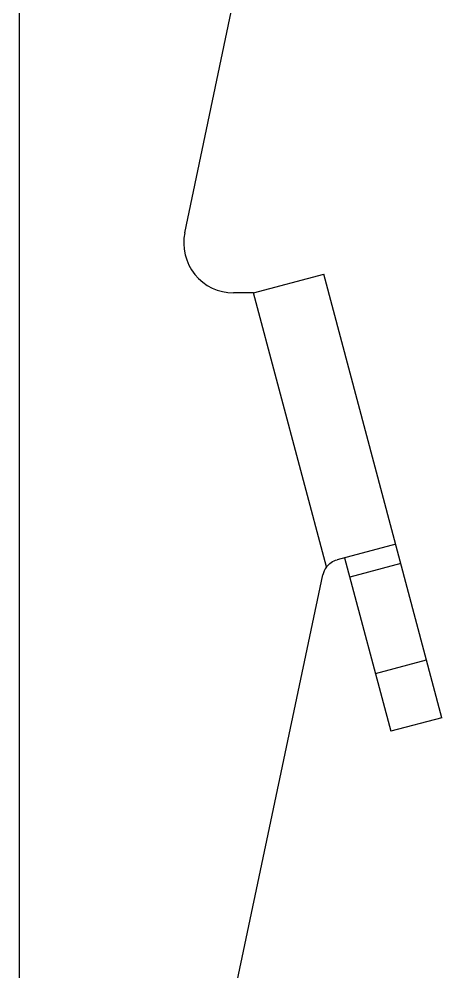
# Model space of a CAD drawing. Header units: millimetres. Extents: x -481 to 1861, y 1168 to 1418.
# Drawn here: x 1839.69 to 1860.88, y 1216.7 to 1264.45 of the extents above; entities that cross this region are included whole.
import ezdxf

# ---------------------------------------------------------------- set-up
doc = ezdxf.new("R2010")
doc.units = ezdxf.units.MM

msp = doc.modelspace()

# ---------------------------------------------------------------- linework, layer by layer
at = {"color": 7, "linetype": 'Continuous', "lineweight": 25}
for p, q in [((1839.688, 1413.204), (1839.688, 1173.204)), ((1847.992, 1253.748), (1854.911, 1286.602)), ((1851.438, 1250.733), (1854.965, 1251.671)), ((1860.88, 1229.445), (1854.965, 1251.671)), ((1851.438, 1250.733), (1850.438, 1250.733)), ((1855.093, 1236.999), (1851.438, 1250.733)), ((1858.565, 1238.142), (1855.633, 1237.362)), ((1856.004, 1237.461), (1858.319, 1228.763)), ((1858.822, 1237.176), (1856.262, 1236.494)), ((1847.992, 1203.748), (1854.911, 1236.602)), ((1857.547, 1231.662), (1860.108, 1232.344)), ((1860.88, 1229.445), (1858.319, 1228.763))]:
    msp.add_line(p, q, dxfattribs=at)
for centre, radius, start, end in [((1850.438, 1253.233), 2.5, 168.1065, 270), ((1855.89, 1236.395), 1, 142.8725, 168.1065)]:
    msp.add_arc(centre, radius, start, end, dxfattribs=at)
msp.add_open_spline([(1855.093, 1236.999), (1855.167, 1237.082), (1855.317, 1237.248), (1855.527, 1237.324), (1855.633, 1237.362)], degree=3, knots=[0, 0, 0, 0, 0.494426, 1, 1, 1, 1], dxfattribs=at)

doc.saveas('drawing.dxf')
